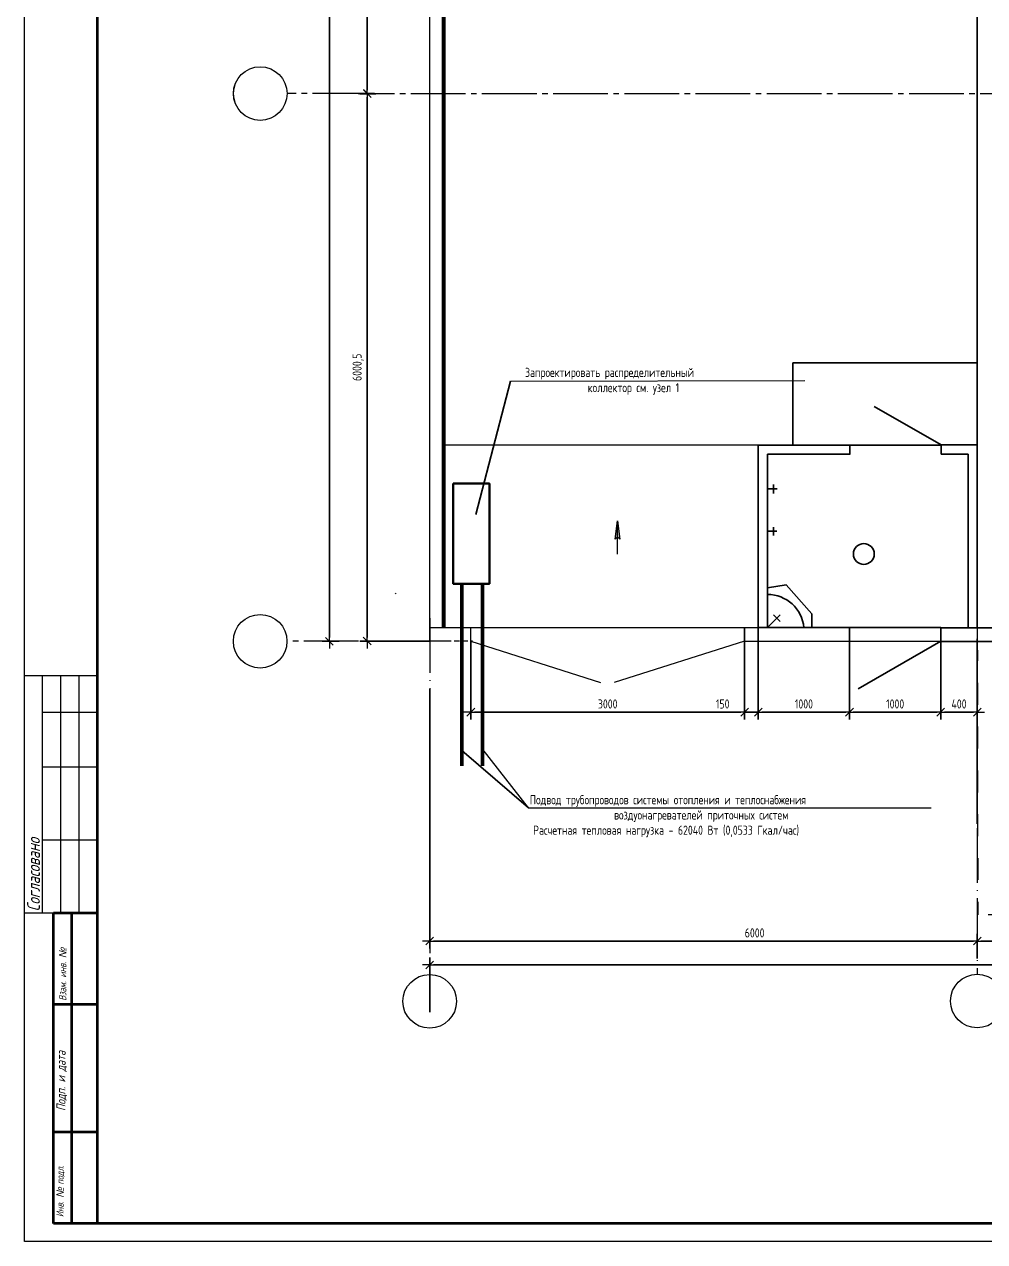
# Model space of a CAD drawing. Header units: millimetres. Extents: x -1731 to 4659, y 0 to 4165.
# Drawn here: x 0 to 263.1, y 0 to 333.5 of the extents above; entities that cross this region are included whole.
import ezdxf

# ---------------------------------------------------------------- set-up
doc = ezdxf.new("R2010")
doc.units = ezdxf.units.MM
for name, pattern in [('K5LT32770', [19.2, 15, -2, 0.2, -2]), ('K5LT32773', [0]), ('K5LT32774', [0]), ('K5LT32775', [0]), ('K5LT32780', [0]), ('K5LT32784', [11.999999, 6, -6]), ('K5LT32785', [11.999999, 6, -6]), ('K5LT_AXLED', [19.5, 15, -1.5, 1.5, -1.5]), ('K5LT_BASIC', [0]), ('K5LT_THIN', [0]), ('K5LT_THIN_INCLUDED_TO_HATCHING', [0])]:
    doc.linetypes.add(name, pattern=pattern)
doc.layers.add('Системный слой', color=7, linetype='Continuous')
doc.styles.add('KDIMTEXTSTYLE', font='GOST_AU.SHX', dxfattribs={"width": 0.96, "oblique": 15, "height": 5})
doc.styles.add('KTEXTSTYLE', font='GOST_AU.SHX', dxfattribs={"width": 0.96, "height": 5})
doc.dimstyles.new('KDIMSTYLE (0.03)', dxfattribs={"dimtxt": 5, "dimasz": 1, "dimexe": 2, "dimexo": 0, "dimgap": 1, "dimtad": 1, "dimlfac": 40, "dimtxsty": 'KDIMTEXTSTYLE', "dimsah": 1, "dimcen": 0, "dimdle": 1, "dimadec": 0, "dimazin": 0, "dimtfac": 0.667, "dimtmove": 0, "dimatfit": 3, "dimfxl": 1, "dimtvp": 1, "dimtolj": 1, "dimtzin": 0, "dimarcsym": 0})

# ---------------------------------------------------------------- blocks, each defined once
blk = doc.blocks.new('U306')
at = {"layer": 'Системный слой', "color": 200, "linetype": 'K5LT32780', "lineweight": 50, "true_color": 0xbf00ff}
blk.add_arc((168.72, 196), 1.14, 30.4286, 30.7112, dxfattribs=at)
blk = doc.blocks.new('KDIMARROW_03')
at = {"layer": 'Системный слой', "color": 0, "linetype": 'K5LT_THIN', "lineweight": 13}
for p, q in [((-1.06, -1.06), (1.06, 1.06)), ((0, 0), (-1, 0)), ((0, 0), (2, 0))]:
    blk.add_line(p, q, dxfattribs=at)
blk = doc.blocks.new('D73')
at = {"layer": 'Defpoints', "color": 0, "transparency": 16777216}
for p in [(411.06, 82.34), (261.06, 77.54), (411.06, 77.1)]:
    blk.add_point(p, dxfattribs=at)
at = {"layer": 'Системный слой', "color": 0, "lineweight": -2, "transparency": 16777216}
for p, q in [((261.06, 77.54), (261.06, 84.34)), ((411.06, 77.1), (411.06, 84.34)), ((262.06, 82.34), (410.06, 82.34))]:
    blk.add_line(p, q, dxfattribs=at)
at = {"layer": 'Системный слой', "color": 0, "lineweight": -2, "transparency": 16777216, "rotation": 180}
blk.add_blockref('KDIMARROW_03', (261.06, 82.34), dxfattribs=at)
at = {"layer": 'Системный слой', "color": 0, "lineweight": -2, "transparency": 16777216}
blk.add_blockref('KDIMARROW_03', (411.06, 82.34), dxfattribs=at)
at = {"layer": 'Системный слой', "color": 7, "transparency": 16777216, "insert": (350.06, 84.59), "char_height": 5, "attachment_point": 5, "style": 'KDIMTEXTSTYLE'}
blk.add_mtext('\\A1;\\H2.5;\\W0.965;\\Q0;6000', dxfattribs=at)
blk = doc.blocks.new('D74')
at = {"layer": 'Defpoints', "color": 0, "transparency": 16777216}
for p in [(111.06, 151.41), (261.06, 82.34), (261.06, 82.34)]:
    blk.add_point(p, dxfattribs=at)
at = {"layer": 'Системный слой', "color": 0, "lineweight": -2, "transparency": 16777216}
for p, q in [((111.06, 151.41), (111.06, 80.34)), ((261.06, 82.34), (261.06, 84.34)), ((112.06, 82.34), (260.06, 82.34))]:
    blk.add_line(p, q, dxfattribs=at)
at = {"layer": 'Системный слой', "color": 0, "lineweight": -2, "transparency": 16777216, "rotation": 180}
blk.add_blockref('KDIMARROW_03', (111.06, 82.34), dxfattribs=at)
at = {"layer": 'Системный слой', "color": 0, "lineweight": -2, "transparency": 16777216}
blk.add_blockref('KDIMARROW_03', (261.06, 82.34), dxfattribs=at)
at = {"layer": 'Системный слой', "color": 7, "transparency": 16777216, "insert": (200.06, 84.59), "char_height": 5, "attachment_point": 5, "style": 'KDIMTEXTSTYLE'}
blk.add_mtext('\\A1;\\H2.5;\\W0.965;\\Q0;6000', dxfattribs=at)
blk = doc.blocks.new('D81')
at = {"layer": 'Defpoints', "color": 0, "transparency": 16777216}
for p in [(91.43, 314.57), (93.92, 164.56), (96.81, 164.56)]:
    blk.add_point(p, dxfattribs=at)
at = {"layer": 'Системный слой', "color": 0, "lineweight": -2, "transparency": 16777216}
for p, q in [((91.43, 314.57), (95.93, 314.57)), ((93.93, 313.57), (93.92, 165.56)), ((96.81, 164.56), (91.92, 164.56))]:
    blk.add_line(p, q, dxfattribs=at)
for p, rotation in [((93.93, 314.57), 89.99296930950581), ((93.92, 164.56), 269.9929693095058)]:
    blk.add_blockref('KDIMARROW_03', p, dxfattribs=dict(at, rotation=rotation))
at = {"layer": 'Системный слой', "color": 7, "transparency": 16777216, "insert": (91.44, 239.56), "char_height": 5, "attachment_point": 5, "rotation": 89.993, "style": 'KDIMTEXTSTYLE'}
blk.add_mtext('\\A1;\\H2.5;\\W0.965;\\Q0;6000,5', dxfattribs=at)
blk = doc.blocks.new('D82')
at = {"layer": 'Defpoints', "color": 0, "transparency": 16777216}
for p in [(96.28, 464.5), (93.93, 314.5), (96.28, 314.5)]:
    blk.add_point(p, dxfattribs=at)
at = {"layer": 'Системный слой', "color": 0, "lineweight": -2, "transparency": 16777216}
for p, q in [((96.28, 464.5), (91.95, 464.5)), ((93.95, 463.5), (93.93, 315.5)), ((96.28, 314.5), (91.93, 314.5))]:
    blk.add_line(p, q, dxfattribs=at)
for p, rotation in [((93.95, 464.5), 89.99296930950462), ((93.93, 314.5), 269.9929693095046)]:
    blk.add_blockref('KDIMARROW_03', p, dxfattribs=dict(at, rotation=rotation))
at = {"layer": 'Системный слой', "color": 7, "transparency": 16777216, "insert": (91.69, 389.5), "char_height": 5, "attachment_point": 5, "rotation": 89.993, "style": 'KDIMTEXTSTYLE'}
blk.add_mtext('\\A1;\\H2.5;\\W0.965;\\Q0;6000', dxfattribs=at)
blk = doc.blocks.new('D90')
at = {"layer": 'Defpoints', "color": 0, "transparency": 16777216}
for p in [(111.06, 75.81), (486.06, 73.2), (111.06, 62.85)]:
    blk.add_point(p, dxfattribs=at)
at = {"layer": 'Системный слой', "color": 0, "lineweight": -2, "transparency": 16777216}
for p, q in [((111.06, 62.85), (111.06, 77.81)), ((486.06, 73.2), (486.06, 77.81)), ((485.06, 75.81), (112.06, 75.81))]:
    blk.add_line(p, q, dxfattribs=at)
at = {"layer": 'Системный слой', "color": 0, "lineweight": -2, "transparency": 16777216, "rotation": 180}
blk.add_blockref('KDIMARROW_03', (111.06, 75.81), dxfattribs=at)
at = {"layer": 'Системный слой', "color": 0, "lineweight": -2, "transparency": 16777216}
blk.add_blockref('KDIMARROW_03', (486.06, 75.81), dxfattribs=at)
at = {"layer": 'Системный слой', "color": 7, "transparency": 16777216, "insert": (336.06, 78.06), "char_height": 5, "attachment_point": 5, "style": 'KDIMTEXTSTYLE'}
blk.add_mtext('\\A1;\\H2.5;\\W0.965;\\Q0;15000', dxfattribs=at)
blk = doc.blocks.new('D91')
at = {"layer": 'Defpoints', "color": 0, "transparency": 16777216}
for p in [(82.24, 539.49), (83.57, 539.49), (86.28, 164.49)]:
    blk.add_point(p, dxfattribs=at)
at = {"layer": 'Системный слой', "color": 0, "lineweight": -2, "transparency": 16777216}
for p, q in [((82.24, 539.49), (85.57, 539.49)), ((83.57, 165.49), (83.57, 538.49)), ((86.28, 164.49), (81.57, 164.49))]:
    blk.add_line(p, q, dxfattribs=at)
for p, rotation in [((83.57, 539.49), 90), ((83.57, 164.49), 270)]:
    blk.add_blockref('KDIMARROW_03', p, dxfattribs=dict(at, rotation=rotation))
at = {"layer": 'Системный слой', "color": 7, "transparency": 16777216, "insert": (81.08, 371.49), "char_height": 5, "attachment_point": 5, "rotation": 90, "style": 'KDIMTEXTSTYLE'}
blk.add_mtext('\\A1;\\H2.5;\\W0.965;\\Q0;15000,03', dxfattribs=at)
blk = doc.blocks.new('D104')
at = {"layer": 'Defpoints', "color": 0, "transparency": 16777216}
for p in [(226.05, 164.5), (251.05, 164.55), (226.05, 145.07)]:
    blk.add_point(p, dxfattribs=at)
at = {"layer": 'Системный слой', "color": 0, "lineweight": -2, "transparency": 16777216}
for p, q in [((226.05, 164.5), (226.05, 143.07)), ((251.05, 164.55), (251.05, 143.07)), ((250.05, 145.07), (227.05, 145.07))]:
    blk.add_line(p, q, dxfattribs=at)
at = {"layer": 'Системный слой', "color": 0, "lineweight": -2, "transparency": 16777216, "rotation": 180}
blk.add_blockref('KDIMARROW_03', (226.05, 145.07), dxfattribs=at)
at = {"layer": 'Системный слой', "color": 0, "lineweight": -2, "transparency": 16777216}
blk.add_blockref('KDIMARROW_03', (251.05, 145.07), dxfattribs=at)
at = {"layer": 'Системный слой', "color": 7, "lineweight": 25, "transparency": 16777216, "insert": (238.55, 147.32), "char_height": 5, "attachment_point": 5, "style": 'KDIMTEXTSTYLE'}
blk.add_mtext('\\A1;\\H2.5;\\W0.965;\\Q0;1000', dxfattribs=at)
blk = doc.blocks.new('D105')
at = {"layer": 'Defpoints', "color": 0, "transparency": 16777216}
for p in [(261.05, 165.19), (251.05, 145.07), (261.05, 145.07)]:
    blk.add_point(p, dxfattribs=at)
at = {"layer": 'Системный слой', "color": 0, "lineweight": -2, "transparency": 16777216}
for p, q in [((261.05, 165.19), (261.05, 143.07)), ((251.05, 145.07), (251.05, 147.07)), ((252.05, 145.07), (260.05, 145.07))]:
    blk.add_line(p, q, dxfattribs=at)
at = {"layer": 'Системный слой', "color": 0, "lineweight": -2, "transparency": 16777216, "rotation": 180}
blk.add_blockref('KDIMARROW_03', (251.05, 145.07), dxfattribs=at)
at = {"layer": 'Системный слой', "color": 0, "lineweight": -2, "transparency": 16777216}
blk.add_blockref('KDIMARROW_03', (261.05, 145.07), dxfattribs=at)
at = {"layer": 'Системный слой', "color": 7, "lineweight": 25, "transparency": 16777216, "insert": (256.05, 147.32), "char_height": 5, "attachment_point": 5, "style": 'KDIMTEXTSTYLE'}
blk.add_mtext('\\A1;\\H2.5;\\W0.965;\\Q0;400', dxfattribs=at)
blk = doc.blocks.new('D117')
at = {"layer": 'Defpoints', "color": 0, "transparency": 16777216}
for p in [(122.31, 164.48), (197.31, 164.48), (197.31, 145.07)]:
    blk.add_point(p, dxfattribs=at)
at = {"layer": 'Системный слой', "color": 0, "lineweight": -2, "transparency": 16777216}
for p, q in [((122.31, 164.48), (122.31, 143.07)), ((197.31, 164.48), (197.31, 143.07)), ((123.31, 145.07), (196.31, 145.07))]:
    blk.add_line(p, q, dxfattribs=at)
at = {"layer": 'Системный слой', "color": 0, "lineweight": -2, "transparency": 16777216, "rotation": 180}
blk.add_blockref('KDIMARROW_03', (122.31, 145.07), dxfattribs=at)
at = {"layer": 'Системный слой', "color": 0, "lineweight": -2, "transparency": 16777216}
blk.add_blockref('KDIMARROW_03', (197.31, 145.07), dxfattribs=at)
at = {"layer": 'Системный слой', "color": 7, "transparency": 16777216, "insert": (159.81, 147.32), "char_height": 5, "attachment_point": 5, "style": 'KDIMTEXTSTYLE'}
blk.add_mtext('\\A1;\\H2.5;\\W0.965;\\Q0;3000', dxfattribs=at)
blk = doc.blocks.new('D118')
at = {"layer": 'Defpoints', "color": 0, "transparency": 16777216}
for p in [(226.05, 164.5), (251.05, 164.55), (226.05, 145.07)]:
    blk.add_point(p, dxfattribs=at)
at = {"layer": 'Системный слой', "color": 0, "lineweight": -2, "transparency": 16777216}
for p, q in [((226.05, 164.5), (226.05, 143.07)), ((251.05, 164.55), (251.05, 143.07)), ((250.05, 145.07), (227.05, 145.07))]:
    blk.add_line(p, q, dxfattribs=at)
at = {"layer": 'Системный слой', "color": 0, "lineweight": -2, "transparency": 16777216, "rotation": 180}
blk.add_blockref('KDIMARROW_03', (226.05, 145.07), dxfattribs=at)
at = {"layer": 'Системный слой', "color": 0, "lineweight": -2, "transparency": 16777216}
blk.add_blockref('KDIMARROW_03', (251.05, 145.07), dxfattribs=at)
at = {"layer": 'Системный слой', "color": 7, "lineweight": 25, "transparency": 16777216, "insert": (238.55, 147.32), "char_height": 5, "attachment_point": 5, "style": 'KDIMTEXTSTYLE'}
blk.add_mtext('\\A1;\\H2.5;\\W0.965;\\Q0;1000', dxfattribs=at)
blk = doc.blocks.new('D119')
at = {"layer": 'Defpoints', "color": 0, "transparency": 16777216}
for p in [(201.06, 164.48), (226.05, 146.32), (226.05, 145.07)]:
    blk.add_point(p, dxfattribs=at)
at = {"layer": 'Системный слой', "color": 0, "lineweight": -2, "transparency": 16777216}
for p, q in [((201.06, 164.48), (201.06, 143.07)), ((202.06, 145.07), (225.05, 145.07)), ((226.05, 146.32), (226.05, 143.07))]:
    blk.add_line(p, q, dxfattribs=at)
at = {"layer": 'Системный слой', "color": 0, "lineweight": -2, "transparency": 16777216, "rotation": 180}
blk.add_blockref('KDIMARROW_03', (201.06, 145.07), dxfattribs=at)
at = {"layer": 'Системный слой', "color": 0, "lineweight": -2, "transparency": 16777216}
blk.add_blockref('KDIMARROW_03', (226.05, 145.07), dxfattribs=at)
at = {"layer": 'Системный слой', "color": 7, "lineweight": 25, "transparency": 16777216, "insert": (213.56, 147.32), "char_height": 5, "attachment_point": 5, "style": 'KDIMTEXTSTYLE'}
blk.add_mtext('\\A1;\\H2.5;\\W0.965;\\Q0;\\H2.5;\\W0.965;\\Q0;\\Q0;1000', dxfattribs=at)
blk = doc.blocks.new('D120')
at = {"layer": 'Defpoints', "color": 0, "transparency": 16777216}
for p in [(261.05, 165.19), (251.05, 145.07), (261.05, 145.07)]:
    blk.add_point(p, dxfattribs=at)
at = {"layer": 'Системный слой', "color": 0, "lineweight": -2, "transparency": 16777216}
for p, q in [((261.05, 165.19), (261.05, 143.07)), ((251.05, 145.07), (251.05, 147.07)), ((252.05, 145.07), (260.05, 145.07))]:
    blk.add_line(p, q, dxfattribs=at)
at = {"layer": 'Системный слой', "color": 0, "lineweight": -2, "transparency": 16777216, "rotation": 180}
blk.add_blockref('KDIMARROW_03', (251.05, 145.07), dxfattribs=at)
at = {"layer": 'Системный слой', "color": 0, "lineweight": -2, "transparency": 16777216}
blk.add_blockref('KDIMARROW_03', (261.05, 145.07), dxfattribs=at)
at = {"layer": 'Системный слой', "color": 7, "lineweight": 25, "transparency": 16777216, "insert": (256.05, 147.32), "char_height": 5, "attachment_point": 5, "style": 'KDIMTEXTSTYLE'}
blk.add_mtext('\\A1;\\H2.5;\\W0.965;\\Q0;400', dxfattribs=at)
blk = doc.blocks.new('D138')
at = {"layer": 'Defpoints', "color": 0, "transparency": 16777216}
for p in [(197.31, 145.07), (201.06, 145.07), (201.06, 145.07)]:
    blk.add_point(p, dxfattribs=at)
at = {"layer": 'Системный слой', "color": 0, "lineweight": -2, "transparency": 16777216}
for p, q in [((196.31, 145.07), (187.44, 145.07)), ((197.31, 145.07), (197.31, 143.07)), ((201.06, 145.07), (197.31, 145.07)), ((201.06, 145.07), (201.06, 143.07)), ((202.06, 145.07), (203.06, 145.07))]:
    blk.add_line(p, q, dxfattribs=at)
blk.add_blockref('KDIMARROW_03', (197.31, 145.07), dxfattribs=at)
at = {"layer": 'Системный слой', "color": 0, "lineweight": -2, "transparency": 16777216, "rotation": 180}
blk.add_blockref('KDIMARROW_03', (201.06, 145.07), dxfattribs=at)
at = {"layer": 'Системный слой', "color": 7, "lineweight": 25, "transparency": 16777216, "insert": (191.31, 147.32), "char_height": 5, "attachment_point": 5, "style": 'KDIMTEXTSTYLE'}
blk.add_mtext('\\A1;\\H2.5;\\W0.965;\\Q0;150', dxfattribs=at)
blk = doc.blocks.new('U461')
at = {"layer": 'Системный слой'}
blk.add_hatch(color=7, dxfattribs=at).paths.add_polyline_path([(231.23, 211.58), (230.57, 216.58), (229.91, 211.58), (230.57, 212.08)])
at = {"layer": 'Системный слой', "color": 7, "linetype": 'K5LT_THIN', "lineweight": 13}
for p, q in [((229.91, 211.58), (230.57, 216.58)), ((230.57, 216.58), (231.23, 211.58)), ((230.57, 207.48), (230.57, 216.58)), ((230.57, 212.08), (229.91, 211.58)), ((231.23, 211.58), (230.57, 212.08))]:
    blk.add_line(p, q, dxfattribs=at)

msp = doc.modelspace()

# ---------------------------------------------------------------- linework, layer by layer
at = {"color": 7, "linetype": 'K5LT_THIN', "lineweight": 13}
for p, q in [((0, 0), (0, 594)), ((0, 90), (0, 155)), ((20, 155), (0, 155)), ((5, 90), (5, 155)), ((10, 90), (10, 155)), ((15, 90), (15, 155)), ((20, 145), (5, 145)), ((20, 130), (5, 130)), ((20, 110), (5, 110)), ((20, 90), (0, 90)), ((841, 0), (0, 0))]:
    msp.add_line(p, q, dxfattribs=at)
at = {"color": 7, "linetype": 'K5LT_BASIC', "lineweight": 35}
for p, q in [((20, 5), (20, 589)), ((8, 5), (8, 90)), ((20, 90), (8, 90)), ((13, 5), (13, 90)), ((20, 65), (8, 65)), ((20, 30), (8, 30)), ((20, 5), (8, 5)), ((836, 5), (20, 5))]:
    msp.add_line(p, q, dxfattribs=at)
for p, q in [((133.18455, 235.74155), (123.70612, 199.21559)), ((138.08375, 118.82015), (119.83245, 134.58324))]:
    msp.add_line(p, q)
at = {"color": 1, "lineweight": 50}
for p, q in [((119.83245, 180.25149), (119.83245, 130.32453)), ((125.46519, 180.25149), (125.46519, 130.32453))]:
    msp.add_line(p, q, dxfattribs=at)
at = {"color": 5, "lineweight": 30}
msp.add_lwpolyline([(117.51429, 207.70432), (127.39745, 207.70432), (127.39745, 180.25149), (117.51429, 180.25149)], close=True, dxfattribs=at)
at = {"layer": 'Системный слой', "color": 8, "linetype": 'K5LT32770', "lineweight": 18}
for p, q in [((261.04872, 535.71705), (261.06475, 73.26651)), ((111.06475, 170.81801), (111.06475, 73.19436))]:
    msp.add_line(p, q, dxfattribs=at)
at = {"layer": 'Системный слой', "color": 8, "linetype": 'K5LT32774', "lineweight": 25}
for p, q in [((261.04872, 168.18051), (261.04872, 535.71705)), ((203.56475, 179.12487), (208.7082, 180.00454)), ((203.56475, 168.23293), (203.56475, 179.12487)), ((208.7082, 180.00454), (215.7085, 171.98293)), ((203.56475, 168.23293), (207.07567, 171.74385)), ((205.20379, 171.76491), (207.09682, 169.87189)), ((215.7085, 171.98293), (215.7085, 168.23293)), ((203.56475, 168.23293), (215.7085, 168.23293)), ((203.56475, 168.23293), (211.06475, 168.23293)), ((416.2355, 168.18051), (261.04872, 168.18051))]:
    msp.add_line(p, q, dxfattribs=at)
at = {"layer": 'Системный слой', "color": 8, "linetype": 'K5LT32775', "lineweight": 53}
for p, q in [((114.81475, 464.49811), (114.81475, 170.81801)), ((114.81475, 170.81801), (114.81475, 168.22937))]:
    msp.add_line(p, q, dxfattribs=at)
at = {"layer": 'Системный слой', "color": 8, "linetype": 'K5LT_THIN', "lineweight": 13}
for p, q in [((111.06475, 170.81801), (111.06475, 339.48896)), ((201.06475, 218.23293), (114.81463, 218.23293)), ((111.06475, 164.49183), (111.06475, 170.81801)), ((111.06475, 168.24183), (116.91289, 168.24183)), ((114.81475, 168.24183), (201.06475, 168.24183)), ((117.71289, 168.24183), (119.2239, 168.24183)), ((120.0239, 168.24183), (121.51458, 168.24183)), ((122.31473, 168.23293), (201.06475, 168.23293)), ((122.31475, 164.49183), (122.31475, 168.24183)), ((90.42771, 164.4862), (88.91671, 164.4862)), ((92.71839, 164.48292), (111.06475, 164.48292)), ((95.0294, 164.48292), (93.51839, 164.48292)), ((97.32008, 164.48292), (95.8294, 164.48292)), ((99.48268, 164.48292), (98.12008, 164.48292)), ((101.8702, 164.48292), (101.75768, 164.48292)), ((116.91296, 164.48292), (111.06475, 164.48292)), ((119.22396, 164.48292), (117.71296, 164.48292)), ((121.51465, 164.48292), (120.02396, 164.48292)), ((122.78448, 164.48293), (122.31465, 164.48292))]:
    msp.add_line(p, q, dxfattribs=at)
at = {"layer": 'Системный слой', "color": 8, "linetype": 'K5LT_THIN_INCLUDED_TO_HATCHING', "lineweight": 13}
for p, q in [((114.81475, 170.81801), (114.81475, 339.48896)), ((114.81475, 168.24183), (114.81475, 170.81801)), ((122.31475, 164.48293), (157.83646, 153.16148)), ((197.31475, 164.48293), (161.54152, 153.16148))]:
    msp.add_line(p, q, dxfattribs=at)
at = {"layer": 'Системный слой', "color": 8, "linetype": 'K5LT_AXLED', "lineweight": 13}
for p, q in [((93.93356, 314.56986), (71.97015, 314.56083)), ((491.37012, 314.49846), (96.27604, 314.49846)), ((111.06475, 164.49183), (71.95174, 164.49183))]:
    msp.add_line(p, q, dxfattribs=at)
at = {"layer": 'Системный слой', "color": 8, "linetype": 'K5LT_THIN', "lineweight": 25}
for p, q in [((261.05236, 240.815), (210.49779, 240.815)), ((210.49779, 240.815), (210.49779, 218.54527)), ((201.06475, 168.23293), (201.06475, 218.23293)), ((201.06475, 218.23293), (226.15413, 218.23293)), ((226.15413, 218.23293), (251.15419, 218.23293)), ((251.15413, 218.28535), (251.15413, 215.73293)), ((251.15413, 218.28535), (261.04897, 218.28535)), ((261.0484, 217.97048), (261.04872, 168.18051)), ((203.56475, 168.23293), (203.56475, 215.73293)), ((203.56475, 215.73293), (226.15413, 215.73293)), ((251.15413, 215.73293), (258.5484, 215.73293)), ((258.5484, 215.73293), (258.5484, 168.18051)), ((205.22998, 207.47926), (205.22998, 204.97926)), ((203.56475, 206.263), (206.19053, 206.263)), ((203.56475, 194.63679), (206.13647, 194.63679)), ((205.22998, 195.78094), (205.22998, 193.50594)), ((197.31475, 168.23293), (197.31475, 164.48293)), ((201.06475, 168.23293), (201.06475, 164.48293)), ((201.06475, 168.23293), (226.04857, 168.23293)), ((201.06475, 168.23293), (251.04859, 168.23293)), ((482.31475, 168.18051), (251.04856, 168.18051)), ((251.04857, 168.23293), (251.04857, 164.54819)), ((251.04857, 168.23293), (251.04857, 164.54819)), ((197.31475, 164.48293), (251.04856, 164.43051)), ((486.06475, 164.43051), (251.04856, 164.43051)), ((261.06332, 164.46654), (261.06332, 114.47635))]:
    msp.add_line(p, q, dxfattribs=at)
at = {"layer": 'Системный слой', "color": 7, "linetype": 'K5LT_THIN', "lineweight": 13}
for p, q in [((133.18455, 235.74155), (213.84678, 235.90809)), ((138.08375, 118.82015), (125.67329, 134.77814)), ((138.08375, 118.82015), (248.41697, 118.82015))]:
    msp.add_line(p, q, dxfattribs=at)
at = {"layer": 'Системный слой', "color": 8, "linetype": 'K5LT32773', "lineweight": 25}
for p, q in [((251.15413, 218.28535), (232.77008, 228.82872)), ((251.04857, 164.53535), (228.40201, 151.46035)), ((251.04857, 164.53535), (228.40201, 151.46035))]:
    msp.add_line(p, q, dxfattribs=at)
at = {"layer": 'Системный слой', "color": 8, "linetype": 'K5LT32775', "lineweight": 25}
for p, q in [((201.06475, 205.73293), (201.06475, 218.23293)), ((201.06475, 218.23293), (226.15413, 218.23293)), ((201.06475, 205.73293), (201.06475, 168.23293))]:
    msp.add_line(p, q, dxfattribs=at)
at = {"layer": 'Системный слой', "color": 8, "linetype": 'K5LT_THIN_INCLUDED_TO_HATCHING', "lineweight": 25}
for p, q in [((226.15413, 218.28535), (226.15413, 215.68201)), ((226.04857, 168.23293), (226.04857, 164.49727)), ((226.04857, 168.23293), (226.04857, 164.49727))]:
    msp.add_line(p, q, dxfattribs=at)
at = {"layer": 'Системный слой', "color": 8, "linetype": 'K5LT32784', "lineweight": 5}
msp.add_line((261.06475, 165.1042), (261.18658, 89.50551), dxfattribs=at)
at = {"layer": 'Системный слой', "color": 8, "linetype": 'K5LT32785', "lineweight": 5}
msp.add_line((486.03743, 89.50551), (261.18658, 89.50551), dxfattribs=at)
at = {"layer": 'Системный слой', "color": 8, "linetype": 'K5LT_THIN', "lineweight": 13}
for centre in [(64.62566, 314.56173), (64.62723, 314.56173), (64.60725, 164.49378), (64.60882, 164.49378), (111.04328, 65.85144), (261.04648, 65.9236)]:
    msp.add_circle(centre, 7.34292, dxfattribs=at)
at = {"layer": 'Системный слой', "color": 8, "linetype": 'K5LT_THIN', "lineweight": 25}
msp.add_circle((229.96604, 188.40625), 2.85077, dxfattribs=at)
at = {"layer": 'Системный слой', "color": 8, "linetype": 'K5LT32774', "lineweight": 25}
msp.add_arc((203.60032, 167.31604), 9.99847, 5.2615777, 90.2038262, dxfattribs=at)

# ---------------------------------------------------------------- block references
at = {"layer": 'Системный слой', "color": 8}
for name in ['U306', 'U461']:
    msp.add_blockref(name, (-68.08436, -19.07309), dxfattribs=at)

# ---------------------------------------------------------------- texts
at = {"color": 7, "attachment_point": 1, "rotation": 90, "style": 'KTEXTSTYLE'}
for s, insert, char_height in [('\\H3.5;\\W0.965;\\Q15;\\Q15;Согласовано', (0.77333, 90.5), 2.5), ('{\\Q15;\\W0.965;Взам. инв. \\fArial|b0|i0|c204|p34;№}', (9.49178, 65.97581), 2), ('{\\Q15;\\W0.965;Подп. и дата}', (8.77333, 35.7968), 2.5)]:
    msp.add_mtext(s, dxfattribs=dict(at, insert=insert, char_height=char_height))
at = {"color": 7, "insert": (8.77333, 6.71162), "char_height": 2, "width": 43.3263423, "attachment_point": 1, "rotation": 90, "style": 'KTEXTSTYLE'}
msp.add_mtext('{\\Q15;\\W0.965;Инв. \\fArial|b0|i0|c204|p34;№ \\Fgost_au|c204;подл.}', dxfattribs=at)
at = {"layer": 'Системный слой', "color": 7, "char_height": 2.5, "attachment_point": 1, "style": 'KTEXTSTYLE'}
for s, insert, width in [('\\pi1.8051;{\\W0.965;Запроектировать распределительный \\P\\pi18.98;коллектор см. узел 1}', (135.35299, 239.40809), 77.248815), ('\\pi1.5743;{\\W0.965;Подвод трубопроводов системы отопления и теплоснабжения \\P\\pi24.665;воздуонагревателей приточных систем\\P\\pi2.4933;Расчетная тепловая нагрузка - 62040 Вт (0,0533 Гкал/час)}', (136.88637, 122.32015), 125.7264933)]:
    msp.add_mtext(s, dxfattribs=dict(at, insert=insert, width=width))

# ---------------------------------------------------------------- dimensions: what is measured, and where the dimension line sits
at = {"layer": 'Системный слой', "color": 8}
for base, p1, p2, angle, picture, middle in [((83.56841, 539.49252), (86.2832, 164.49183), (82.24352, 539.49252), 90, 'D91', (83.56841, 371.49252)), ((93.93355, 314.49838), (96.27604, 464.49809), (96.27604, 314.49809), 89.9929693, 'D82', (93.94275, 389.49838)), ((93.91515, 164.55744), (91.43318, 314.57017), (96.80734, 164.55709), 89.9929693, 'D81', (93.92435, 239.56365))]:
    dim = msp.add_linear_dim(base=base, p1=p1, p2=p2, angle=angle, dimstyle='KDIMSTYLE (0.03)', override={"dimexo": 0, "dimpost": '\\H2.5;\\W0.965;\\Q0;<>', "dimblk1": 'KDIMARROW_03', "dimblk2": 'KDIMARROW_03', "dimse1": 0, "dimse2": 0, "dimclrt": 7, "dimtolj": 1}, dxfattribs=at)
    dim.commit()
    dim.dimension.update_dxf_attribs({"geometry": picture, "text_midpoint": middle, "dimtype": 160})
for base, p1, p2, picture, middle in [((197.31475, 145.07012), (122.31475, 164.48293), (197.31475, 164.48293), 'D117', (159.81475, 145.07012)), ((261.06475, 82.34173), (111.06475, 151.41335), (261.06475, 82.34173), 'D74', (200.06475, 82.34173)), ((411.06475, 82.34173), (261.06475, 77.53966), (411.06475, 77.10247), 'D73', (350.06475, 82.34173)), ((111.06475, 75.81151), (486.06475, 73.20313), (111.06475, 62.85179), 'D90', (336.06475, 75.81151))]:
    dim = msp.add_linear_dim(base=base, p1=p1, p2=p2, dimstyle='KDIMSTYLE (0.03)', override={"dimexo": 0, "dimpost": '\\H2.5;\\W0.965;\\Q0;<>', "dimblk1": 'KDIMARROW_03', "dimblk2": 'KDIMARROW_03', "dimse1": 0, "dimse2": 0, "dimclrt": 7, "dimtolj": 1}, dxfattribs=at)
    dim.commit()
    dim.dimension.update_dxf_attribs({"geometry": picture, "text_midpoint": middle, "dimtype": 160})
at = {"layer": 'Системный слой', "color": 8, "lineweight": 25}
dim = msp.add_linear_dim(base=(226.04857, 145.07012), p1=(201.06475, 164.48293), p2=(226.04857, 146.31555), text='\\H2.5;\\W0.965;\\Q0;\\H2.5;\\W0.965;\\Q0;\\Q0;1000', dimstyle='KDIMSTYLE (0.03)', override={"dimexo": 0, "dimblk1": 'KDIMARROW_03', "dimblk2": 'KDIMARROW_03', "dimse1": 0, "dimse2": 0, "dimclrt": 7, "dimtolj": 1}, dxfattribs=at)
dim.commit()
dim.dimension.update_dxf_attribs({"geometry": 'D119', "text_midpoint": (213.55666, 145.07012), "dimtype": 160})
for base, p1, p2, picture, middle in [((226.04857, 145.07009), (251.04857, 164.54819), (226.04857, 164.49727), 'D104', (238.54857, 145.07009)), ((226.04857, 145.07009), (251.04857, 164.54819), (226.04857, 164.49727), 'D118', (238.54857, 145.07009)), ((261.0486, 145.07009), (251.04857, 145.07009), (261.0486, 165.18649), 'D105', (256.04858, 145.07009)), ((261.0486, 145.07009), (251.04857, 145.07009), (261.0486, 165.18649), 'D120', (256.04858, 145.07009)), ((201.06475, 145.07012), (197.31475, 145.07012), (201.06475, 145.07012), 'D138', (191.3098, 145.07012))]:
    dim = msp.add_linear_dim(base=base, p1=p1, p2=p2, dimstyle='KDIMSTYLE (0.03)', override={"dimexo": 0, "dimpost": '\\H2.5;\\W0.965;\\Q0;<>', "dimblk1": 'KDIMARROW_03', "dimblk2": 'KDIMARROW_03', "dimse1": 0, "dimse2": 0, "dimclrt": 7, "dimtolj": 1}, dxfattribs=at)
    dim.commit()
    dim.dimension.update_dxf_attribs({"geometry": picture, "text_midpoint": middle, "dimtype": 160})

doc.saveas('drawing.dxf')
